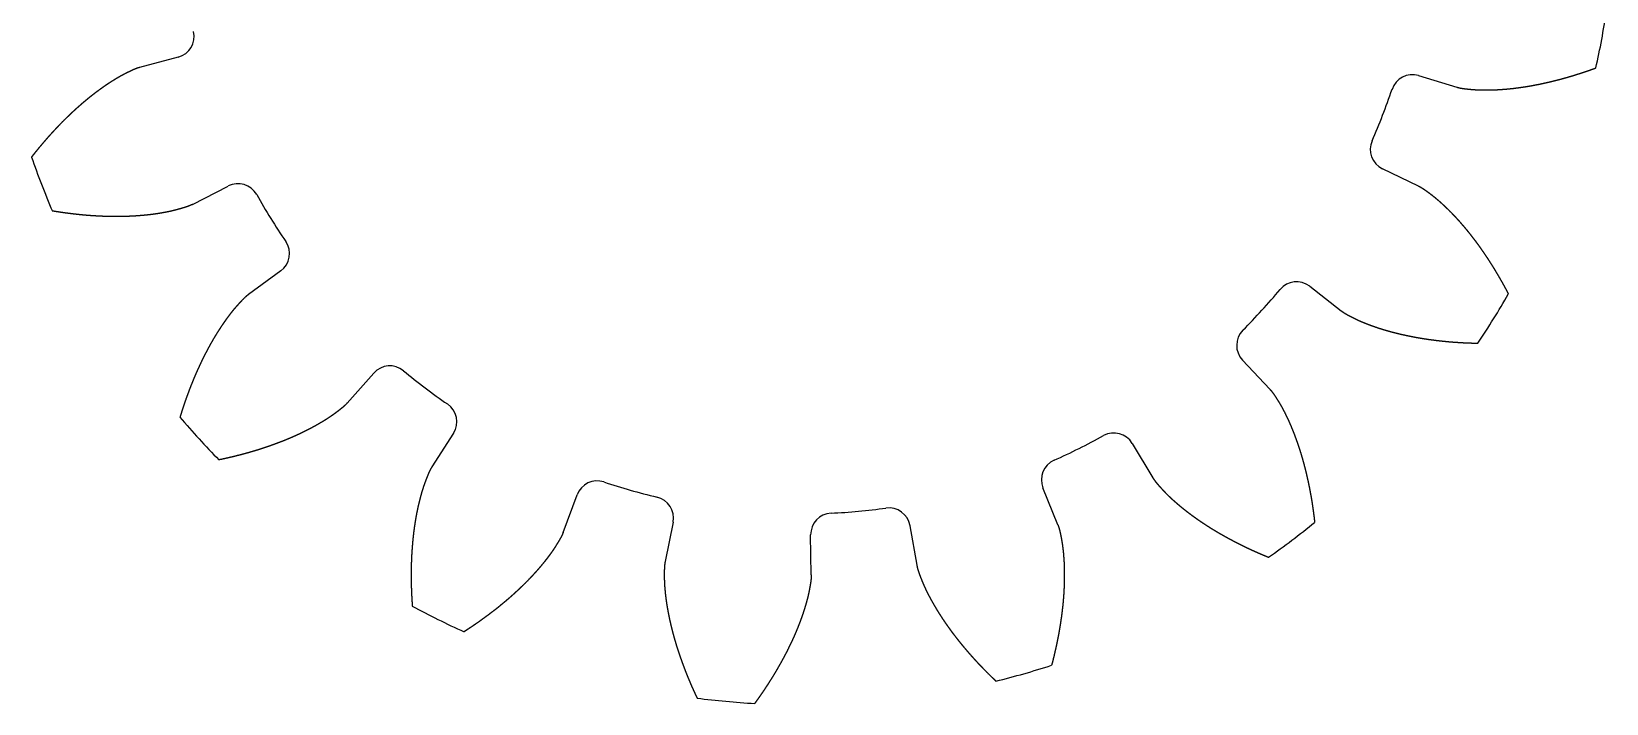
# Model space of a CAD drawing. Header units: millimetres. Extents: x -19 to 18.8, y -19 to 19.
# Drawn here: x -17.95 to 18.79, y -18.97 to -3.3 of the extents above; entities that cross this region are included whole.
import ezdxf

# ---------------------------------------------------------------- set-up
doc = ezdxf.new("R2010")
doc.units = ezdxf.units.MM
doc.layers.get('0').update_dxf_attribs({"linetype": 'CONTINUOUS'})

msp = doc.modelspace()

# ---------------------------------------------------------------- linework, layer by layer
for p, q in [((-14.526, -3.899), (-15.428, -4.142)), ((14.403, -4.332), (15.298, -4.6)), ((14.405, -6.907), (13.562, -6.502)), ((-14.192, -7.333), (-13.362, -6.905)), ((-12.137, -8.883), (-12.89, -9.436)), ((11.866, -9.242), (12.603, -9.816)), ((10.937, -11.644), (10.298, -10.962)), ((-10.585, -11.965), (-9.965, -11.265)), ((-8.108, -12.668), (-8.611, -13.455)), ((7.726, -12.905), (8.206, -13.706)), ((5.992, -14.808), (5.642, -13.942)), ((-5.548, -14.98), (-5.223, -14.105)), ((-2.984, -14.741), (-3.169, -15.657)), ((0.238, -15.973), (0.225, -15.039)), ((2.542, -14.824), (2.701, -15.745))]:
    msp.add_line(p, q)
for centre, radius, start, end in [((0, 0), 19, 347.379, 351.4445), ((-14.656, -3.416), 0.5, -74.9291, 13.1218), ((14.26, -4.811), 0.5, 73.3062, 161.3571), ((0, 0), 14.549, 336.29, 341.3571), ((13.779, -6.051), 0.5, 156.29, 244.3409), ((0, 0), 19, 199.1437, 203.2092), ((-13.133, -7.349), 0.5, 29.2312, 117.282), ((0, 0), 14.549, 209.2312, 214.2983), ((-12.432, -8.48), 0.5, -53.7526, 34.2983), ((11.559, -9.637), 0.5, 52.1297, 140.1806), ((0, 0), 14.549, 315.1135, 320.1806), ((0, 0), 19, 326.2026, 330.268), ((10.662, -10.62), 0.5, 135.1135, 223.1644), ((-9.591, -11.597), 0.5, 50.4076, 138.4585), ((0, 0), 14.549, 230.4076, 235.4747), ((-8.529, -12.399), 0.5, -32.5762, 55.4747), ((0, 0), 19, 220.3202, 224.3857), ((0, 0), 14.549, 293.937, 299.0041), ((7.297, -13.162), 0.5, 30.9532, 119.0041), ((6.106, -13.755), 0.5, 113.937, 201.9879), ((-4.754, -14.279), 0.5, 71.5841, 159.635), ((0, 0), 14.549, 251.5841, 256.6512), ((-3.475, -14.643), 0.5, -11.3997, 76.6512), ((0.725, -15.032), 0.5, 92.7606, 180.8115), ((0, 0), 14.549, 272.7606, 277.8277), ((2.05, -14.909), 0.5, 9.7768, 97.8277), ((0, 0), 19, 305.0261, 309.0916), ((0, 0), 19, 241.4967, 245.5621), ((0, 0), 19, 283.8496, 287.9151), ((0, 0), 19, 262.6732, 266.7386)]:
    msp.add_arc(centre, radius, start, end)
for points in [[(-15.428, -4.142), (-15.437, -4.145), (-15.454, -4.149), (-15.48, -4.157), (-15.513, -4.169), (-15.555, -4.186), (-15.595, -4.205), (-15.636, -4.224), (-15.676, -4.243), (-15.717, -4.263), (-15.757, -4.283), (-15.797, -4.303), (-15.837, -4.325), (-15.877, -4.346), (-15.916, -4.369), (-15.955, -4.392), (-15.995, -4.415), (-16.033, -4.439), (-16.072, -4.463), (-16.111, -4.488), (-16.149, -4.513), (-16.188, -4.538), (-16.226, -4.564), (-16.264, -4.59), (-16.302, -4.617), (-16.339, -4.644), (-16.377, -4.671), (-16.414, -4.699), (-16.452, -4.726), (-16.489, -4.755), (-16.526, -4.783), (-16.562, -4.812), (-16.599, -4.841), (-16.636, -4.871), (-16.672, -4.901), (-16.708, -4.931), (-16.744, -4.961), (-16.78, -4.992), (-16.816, -5.023), (-16.852, -5.055), (-16.887, -5.086), (-16.923, -5.118), (-16.958, -5.15), (-16.993, -5.183), (-17.028, -5.215), (-17.063, -5.248), (-17.097, -5.281), (-17.132, -5.315), (-17.166, -5.349), (-17.201, -5.383), (-17.235, -5.417), (-17.269, -5.451), (-17.303, -5.486), (-17.336, -5.521), (-17.37, -5.557), (-17.403, -5.592), (-17.436, -5.628), (-17.47, -5.664), (-17.503, -5.7), (-17.535, -5.736), (-17.568, -5.773), (-17.601, -5.81), (-17.633, -5.847), (-17.665, -5.885), (-17.697, -5.922), (-17.729, -5.96), (-17.761, -5.998), (-17.793, -6.036), (-17.825, -6.075), (-17.856, -6.113), (-17.887, -6.152), (-17.912, -6.184), (-17.931, -6.207), (-17.943, -6.223), (-17.949, -6.231)], [(15.298, -4.6), (15.307, -4.603), (15.324, -4.608), (15.35, -4.614), (15.385, -4.622), (15.429, -4.629), (15.473, -4.635), (15.517, -4.64), (15.562, -4.645), (15.607, -4.649), (15.651, -4.654), (15.696, -4.657), (15.742, -4.66), (15.787, -4.663), (15.832, -4.664), (15.878, -4.666), (15.923, -4.666), (15.969, -4.666), (16.014, -4.666), (16.06, -4.665), (16.106, -4.665), (16.152, -4.663), (16.198, -4.661), (16.244, -4.659), (16.29, -4.656), (16.337, -4.653), (16.383, -4.65), (16.429, -4.646), (16.476, -4.642), (16.522, -4.638), (16.568, -4.633), (16.615, -4.628), (16.661, -4.622), (16.708, -4.616), (16.755, -4.61), (16.801, -4.603), (16.848, -4.596), (16.895, -4.589), (16.942, -4.582), (16.988, -4.574), (17.035, -4.566), (17.082, -4.557), (17.129, -4.548), (17.176, -4.539), (17.223, -4.53), (17.27, -4.52), (17.317, -4.51), (17.364, -4.5), (17.411, -4.489), (17.458, -4.478), (17.505, -4.467), (17.552, -4.456), (17.599, -4.444), (17.646, -4.432), (17.693, -4.42), (17.74, -4.407), (17.787, -4.394), (17.835, -4.381), (17.882, -4.368), (17.929, -4.354), (17.976, -4.34), (18.023, -4.326), (18.07, -4.311), (18.117, -4.296), (18.164, -4.281), (18.211, -4.266), (18.258, -4.251), (18.306, -4.235), (18.353, -4.219), (18.4, -4.202), (18.447, -4.186), (18.484, -4.172), (18.513, -4.162), (18.531, -4.155), (18.541, -4.152)], [(14.405, -6.907), (14.413, -6.911), (14.429, -6.918), (14.452, -6.931), (14.483, -6.949), (14.52, -6.973), (14.557, -6.999), (14.594, -7.025), (14.63, -7.051), (14.666, -7.078), (14.702, -7.105), (14.737, -7.133), (14.773, -7.161), (14.808, -7.19), (14.842, -7.219), (14.877, -7.249), (14.911, -7.279), (14.945, -7.31), (14.978, -7.341), (15.012, -7.372), (15.045, -7.404), (15.078, -7.436), (15.111, -7.468), (15.143, -7.501), (15.176, -7.534), (15.208, -7.567), (15.24, -7.601), (15.271, -7.635), (15.303, -7.669), (15.334, -7.704), (15.365, -7.738), (15.396, -7.774), (15.427, -7.809), (15.457, -7.845), (15.488, -7.881), (15.518, -7.917), (15.548, -7.954), (15.577, -7.991), (15.607, -8.028), (15.636, -8.065), (15.665, -8.103), (15.694, -8.14), (15.723, -8.178), (15.751, -8.217), (15.78, -8.255), (15.808, -8.294), (15.836, -8.333), (15.864, -8.372), (15.891, -8.412), (15.919, -8.452), (15.946, -8.492), (15.973, -8.532), (16, -8.572), (16.027, -8.613), (16.053, -8.654), (16.079, -8.695), (16.105, -8.736), (16.131, -8.777), (16.157, -8.819), (16.183, -8.861), (16.208, -8.903), (16.233, -8.945), (16.258, -8.988), (16.283, -9.03), (16.308, -9.073), (16.332, -9.116), (16.357, -9.159), (16.381, -9.203), (16.405, -9.247), (16.429, -9.29), (16.452, -9.334), (16.471, -9.37), (16.485, -9.396), (16.494, -9.414), (16.499, -9.423)], [(-14.192, -7.333), (-14.2, -7.337), (-14.216, -7.345), (-14.241, -7.356), (-14.273, -7.37), (-14.315, -7.385), (-14.358, -7.399), (-14.4, -7.413), (-14.443, -7.425), (-14.487, -7.438), (-14.53, -7.45), (-14.573, -7.462), (-14.617, -7.473), (-14.661, -7.484), (-14.705, -7.494), (-14.75, -7.504), (-14.795, -7.513), (-14.839, -7.521), (-14.884, -7.529), (-14.93, -7.537), (-14.975, -7.545), (-15.02, -7.552), (-15.066, -7.558), (-15.111, -7.565), (-15.157, -7.571), (-15.203, -7.576), (-15.249, -7.581), (-15.296, -7.586), (-15.342, -7.59), (-15.388, -7.594), (-15.435, -7.598), (-15.482, -7.602), (-15.529, -7.605), (-15.575, -7.608), (-15.622, -7.61), (-15.669, -7.612), (-15.717, -7.614), (-15.764, -7.616), (-15.811, -7.617), (-15.859, -7.618), (-15.906, -7.618), (-15.954, -7.618), (-16.002, -7.618), (-16.049, -7.618), (-16.097, -7.618), (-16.145, -7.617), (-16.193, -7.615), (-16.241, -7.614), (-16.289, -7.612), (-16.338, -7.61), (-16.386, -7.608), (-16.434, -7.605), (-16.483, -7.602), (-16.531, -7.599), (-16.58, -7.596), (-16.628, -7.592), (-16.677, -7.588), (-16.726, -7.584), (-16.775, -7.579), (-16.823, -7.574), (-16.872, -7.569), (-16.921, -7.564), (-16.97, -7.558), (-17.019, -7.552), (-17.068, -7.546), (-17.117, -7.54), (-17.167, -7.533), (-17.216, -7.526), (-17.265, -7.519), (-17.314, -7.512), (-17.364, -7.504), (-17.403, -7.498), (-17.433, -7.493), (-17.452, -7.489), (-17.462, -7.488)], [(-12.89, -9.436), (-12.897, -9.441), (-12.912, -9.452), (-12.933, -9.469), (-12.96, -9.492), (-12.992, -9.523), (-13.023, -9.554), (-13.054, -9.587), (-13.085, -9.619), (-13.115, -9.652), (-13.146, -9.686), (-13.176, -9.719), (-13.205, -9.754), (-13.235, -9.788), (-13.263, -9.823), (-13.292, -9.859), (-13.32, -9.895), (-13.347, -9.931), (-13.375, -9.968), (-13.402, -10.005), (-13.428, -10.042), (-13.455, -10.079), (-13.481, -10.117), (-13.507, -10.155), (-13.533, -10.194), (-13.558, -10.233), (-13.584, -10.272), (-13.609, -10.311), (-13.633, -10.35), (-13.658, -10.39), (-13.682, -10.43), (-13.706, -10.47), (-13.729, -10.511), (-13.753, -10.552), (-13.776, -10.592), (-13.799, -10.634), (-13.821, -10.675), (-13.844, -10.717), (-13.866, -10.759), (-13.888, -10.801), (-13.91, -10.843), (-13.931, -10.886), (-13.952, -10.928), (-13.973, -10.971), (-13.994, -11.014), (-14.015, -11.058), (-14.035, -11.101), (-14.055, -11.145), (-14.075, -11.189), (-14.095, -11.233), (-14.114, -11.277), (-14.133, -11.322), (-14.152, -11.366), (-14.171, -11.411), (-14.19, -11.456), (-14.208, -11.501), (-14.226, -11.547), (-14.244, -11.592), (-14.262, -11.638), (-14.279, -11.684), (-14.296, -11.73), (-14.313, -11.776), (-14.33, -11.822), (-14.347, -11.869), (-14.363, -11.915), (-14.379, -11.962), (-14.395, -12.009), (-14.411, -12.056), (-14.426, -12.103), (-14.442, -12.151), (-14.457, -12.198), (-14.469, -12.237), (-14.478, -12.265), (-14.483, -12.285), (-14.486, -12.294)], [(12.603, -9.816), (12.61, -9.821), (12.625, -9.832), (12.646, -9.848), (12.676, -9.867), (12.714, -9.89), (12.754, -9.912), (12.793, -9.932), (12.833, -9.953), (12.873, -9.973), (12.914, -9.993), (12.954, -10.013), (12.995, -10.032), (13.036, -10.051), (13.078, -10.069), (13.12, -10.086), (13.162, -10.103), (13.205, -10.12), (13.247, -10.136), (13.29, -10.152), (13.334, -10.168), (13.377, -10.183), (13.42, -10.198), (13.464, -10.213), (13.508, -10.227), (13.552, -10.241), (13.597, -10.254), (13.641, -10.267), (13.686, -10.28), (13.731, -10.293), (13.776, -10.305), (13.821, -10.317), (13.867, -10.329), (13.912, -10.34), (13.958, -10.351), (14.004, -10.362), (14.05, -10.372), (14.096, -10.382), (14.143, -10.392), (14.189, -10.402), (14.236, -10.411), (14.282, -10.42), (14.329, -10.429), (14.376, -10.437), (14.423, -10.446), (14.471, -10.454), (14.518, -10.461), (14.566, -10.469), (14.613, -10.476), (14.661, -10.483), (14.709, -10.489), (14.757, -10.495), (14.805, -10.502), (14.853, -10.507), (14.902, -10.513), (14.95, -10.518), (14.999, -10.523), (15.048, -10.528), (15.096, -10.532), (15.145, -10.537), (15.194, -10.541), (15.243, -10.544), (15.292, -10.548), (15.342, -10.551), (15.391, -10.554), (15.441, -10.557), (15.49, -10.559), (15.54, -10.561), (15.589, -10.563), (15.639, -10.565), (15.689, -10.567), (15.729, -10.568), (15.759, -10.568), (15.779, -10.569), (15.789, -10.569)], [(10.937, -11.644), (10.943, -11.65), (10.955, -11.664), (10.973, -11.684), (10.995, -11.712), (11.021, -11.748), (11.046, -11.785), (11.07, -11.822), (11.095, -11.86), (11.118, -11.898), (11.142, -11.936), (11.165, -11.975), (11.188, -12.014), (11.211, -12.053), (11.232, -12.093), (11.254, -12.133), (11.275, -12.174), (11.295, -12.215), (11.315, -12.256), (11.335, -12.297), (11.355, -12.338), (11.374, -12.38), (11.393, -12.422), (11.411, -12.464), (11.43, -12.507), (11.447, -12.55), (11.465, -12.593), (11.482, -12.636), (11.499, -12.679), (11.516, -12.723), (11.532, -12.766), (11.548, -12.81), (11.564, -12.855), (11.58, -12.899), (11.595, -12.943), (11.61, -12.988), (11.624, -13.033), (11.639, -13.078), (11.653, -13.123), (11.667, -13.169), (11.68, -13.214), (11.694, -13.26), (11.707, -13.306), (11.719, -13.352), (11.732, -13.398), (11.744, -13.445), (11.756, -13.491), (11.768, -13.538), (11.779, -13.584), (11.791, -13.631), (11.802, -13.679), (11.812, -13.726), (11.823, -13.773), (11.833, -13.821), (11.843, -13.868), (11.853, -13.916), (11.862, -13.964), (11.871, -14.012), (11.88, -14.06), (11.889, -14.108), (11.898, -14.157), (11.906, -14.205), (11.914, -14.254), (11.922, -14.303), (11.929, -14.352), (11.936, -14.401), (11.943, -14.45), (11.95, -14.499), (11.957, -14.548), (11.963, -14.598), (11.969, -14.647), (11.974, -14.687), (11.977, -14.717), (11.98, -14.737), (11.981, -14.747)], [(-10.585, -11.965), (-10.591, -11.971), (-10.603, -11.984), (-10.622, -12.004), (-10.647, -12.028), (-10.681, -12.058), (-10.715, -12.086), (-10.75, -12.114), (-10.786, -12.142), (-10.821, -12.169), (-10.857, -12.196), (-10.894, -12.223), (-10.93, -12.249), (-10.968, -12.275), (-11.005, -12.3), (-11.043, -12.325), (-11.082, -12.35), (-11.12, -12.374), (-11.159, -12.398), (-11.199, -12.421), (-11.238, -12.445), (-11.278, -12.468), (-11.318, -12.49), (-11.358, -12.513), (-11.399, -12.535), (-11.44, -12.557), (-11.481, -12.578), (-11.522, -12.599), (-11.564, -12.62), (-11.606, -12.641), (-11.648, -12.661), (-11.69, -12.681), (-11.733, -12.701), (-11.775, -12.72), (-11.818, -12.74), (-11.862, -12.759), (-11.905, -12.777), (-11.948, -12.796), (-11.992, -12.814), (-12.036, -12.832), (-12.08, -12.85), (-12.124, -12.867), (-12.169, -12.884), (-12.214, -12.901), (-12.259, -12.918), (-12.304, -12.935), (-12.349, -12.951), (-12.394, -12.967), (-12.44, -12.983), (-12.485, -12.998), (-12.531, -13.013), (-12.577, -13.028), (-12.623, -13.043), (-12.67, -13.058), (-12.716, -13.072), (-12.763, -13.086), (-12.81, -13.1), (-12.857, -13.114), (-12.904, -13.127), (-12.951, -13.14), (-12.999, -13.153), (-13.046, -13.166), (-13.094, -13.178), (-13.142, -13.19), (-13.19, -13.202), (-13.238, -13.214), (-13.286, -13.226), (-13.334, -13.237), (-13.383, -13.248), (-13.432, -13.259), (-13.48, -13.27), (-13.519, -13.278), (-13.549, -13.284), (-13.568, -13.288), (-13.578, -13.29)], [(-8.611, -13.455), (-8.616, -13.463), (-8.625, -13.478), (-8.639, -13.501), (-8.655, -13.533), (-8.675, -13.573), (-8.693, -13.614), (-8.71, -13.655), (-8.726, -13.697), (-8.743, -13.738), (-8.759, -13.781), (-8.775, -13.823), (-8.79, -13.865), (-8.805, -13.908), (-8.819, -13.951), (-8.833, -13.995), (-8.846, -14.038), (-8.858, -14.082), (-8.871, -14.126), (-8.882, -14.17), (-8.894, -14.215), (-8.905, -14.259), (-8.916, -14.304), (-8.927, -14.349), (-8.937, -14.394), (-8.946, -14.439), (-8.956, -14.485), (-8.965, -14.53), (-8.974, -14.576), (-8.982, -14.622), (-8.99, -14.668), (-8.998, -14.714), (-9.005, -14.761), (-9.012, -14.807), (-9.019, -14.854), (-9.026, -14.9), (-9.032, -14.947), (-9.038, -14.994), (-9.043, -15.041), (-9.048, -15.088), (-9.053, -15.136), (-9.058, -15.183), (-9.062, -15.23), (-9.066, -15.278), (-9.07, -15.326), (-9.074, -15.374), (-9.077, -15.422), (-9.08, -15.47), (-9.083, -15.518), (-9.085, -15.566), (-9.087, -15.614), (-9.089, -15.663), (-9.091, -15.711), (-9.092, -15.76), (-9.093, -15.808), (-9.094, -15.857), (-9.094, -15.906), (-9.095, -15.955), (-9.095, -16.004), (-9.094, -16.053), (-9.094, -16.102), (-9.093, -16.151), (-9.092, -16.2), (-9.09, -16.25), (-9.089, -16.299), (-9.087, -16.349), (-9.085, -16.398), (-9.083, -16.448), (-9.08, -16.498), (-9.077, -16.547), (-9.074, -16.597), (-9.071, -16.637), (-9.069, -16.667), (-9.068, -16.687), (-9.067, -16.697)], [(8.206, -13.706), (8.211, -13.714), (8.22, -13.729), (8.235, -13.751), (8.256, -13.78), (8.283, -13.815), (8.312, -13.849), (8.341, -13.883), (8.371, -13.917), (8.401, -13.95), (8.432, -13.983), (8.462, -14.016), (8.494, -14.049), (8.525, -14.081), (8.558, -14.113), (8.59, -14.145), (8.624, -14.176), (8.657, -14.207), (8.691, -14.237), (8.726, -14.268), (8.76, -14.298), (8.795, -14.328), (8.83, -14.357), (8.866, -14.387), (8.902, -14.416), (8.938, -14.445), (8.974, -14.473), (9.011, -14.502), (9.048, -14.53), (9.086, -14.558), (9.123, -14.586), (9.161, -14.613), (9.199, -14.64), (9.238, -14.668), (9.276, -14.694), (9.315, -14.721), (9.354, -14.747), (9.394, -14.773), (9.433, -14.799), (9.473, -14.825), (9.513, -14.851), (9.554, -14.876), (9.594, -14.901), (9.635, -14.926), (9.676, -14.951), (9.717, -14.975), (9.759, -14.999), (9.8, -15.023), (9.842, -15.047), (9.884, -15.071), (9.927, -15.094), (9.969, -15.118), (10.012, -15.141), (10.055, -15.163), (10.098, -15.186), (10.141, -15.208), (10.185, -15.231), (10.228, -15.253), (10.272, -15.275), (10.316, -15.296), (10.36, -15.318), (10.405, -15.339), (10.449, -15.36), (10.494, -15.381), (10.539, -15.401), (10.584, -15.422), (10.63, -15.442), (10.675, -15.462), (10.721, -15.482), (10.767, -15.501), (10.813, -15.521), (10.849, -15.536), (10.877, -15.548), (10.896, -15.555), (10.905, -15.559)], [(-5.548, -14.98), (-5.551, -14.989), (-5.558, -15.005), (-5.568, -15.03), (-5.583, -15.062), (-5.604, -15.102), (-5.626, -15.141), (-5.648, -15.179), (-5.671, -15.218), (-5.695, -15.256), (-5.719, -15.295), (-5.743, -15.333), (-5.767, -15.37), (-5.793, -15.408), (-5.819, -15.445), (-5.845, -15.482), (-5.872, -15.519), (-5.9, -15.555), (-5.927, -15.592), (-5.955, -15.628), (-5.984, -15.664), (-6.013, -15.7), (-6.042, -15.735), (-6.071, -15.771), (-6.101, -15.806), (-6.131, -15.841), (-6.162, -15.876), (-6.193, -15.911), (-6.224, -15.945), (-6.256, -15.98), (-6.288, -16.014), (-6.32, -16.048), (-6.352, -16.082), (-6.385, -16.115), (-6.418, -16.149), (-6.452, -16.182), (-6.485, -16.215), (-6.519, -16.248), (-6.553, -16.281), (-6.588, -16.313), (-6.623, -16.346), (-6.658, -16.378), (-6.693, -16.41), (-6.728, -16.442), (-6.764, -16.474), (-6.8, -16.506), (-6.836, -16.537), (-6.873, -16.568), (-6.91, -16.6), (-6.947, -16.631), (-6.984, -16.661), (-7.022, -16.692), (-7.059, -16.723), (-7.097, -16.753), (-7.135, -16.783), (-7.174, -16.813), (-7.213, -16.843), (-7.251, -16.872), (-7.291, -16.902), (-7.33, -16.931), (-7.369, -16.96), (-7.409, -16.989), (-7.449, -17.018), (-7.489, -17.047), (-7.53, -17.076), (-7.57, -17.104), (-7.611, -17.132), (-7.652, -17.16), (-7.693, -17.188), (-7.735, -17.216), (-7.777, -17.243), (-7.81, -17.265), (-7.835, -17.282), (-7.852, -17.292), (-7.86, -17.298)], [(5.992, -14.808), (5.995, -14.817), (6.002, -14.833), (6.011, -14.859), (6.022, -14.893), (6.033, -14.936), (6.043, -14.979), (6.052, -15.023), (6.061, -15.067), (6.07, -15.111), (6.078, -15.155), (6.086, -15.2), (6.093, -15.244), (6.099, -15.289), (6.105, -15.334), (6.111, -15.379), (6.116, -15.425), (6.12, -15.47), (6.124, -15.516), (6.127, -15.561), (6.131, -15.607), (6.134, -15.653), (6.136, -15.699), (6.138, -15.745), (6.14, -15.791), (6.141, -15.838), (6.142, -15.884), (6.142, -15.93), (6.142, -15.977), (6.142, -16.024), (6.142, -16.07), (6.141, -16.117), (6.14, -16.164), (6.138, -16.211), (6.136, -16.258), (6.134, -16.305), (6.131, -16.352), (6.129, -16.399), (6.125, -16.447), (6.122, -16.494), (6.118, -16.541), (6.114, -16.589), (6.11, -16.636), (6.105, -16.684), (6.1, -16.731), (6.094, -16.779), (6.089, -16.827), (6.083, -16.875), (6.077, -16.922), (6.07, -16.97), (6.063, -17.018), (6.056, -17.066), (6.049, -17.114), (6.041, -17.162), (6.033, -17.21), (6.025, -17.258), (6.017, -17.306), (6.008, -17.354), (5.999, -17.402), (5.99, -17.451), (5.98, -17.499), (5.97, -17.547), (5.96, -17.595), (5.95, -17.643), (5.939, -17.692), (5.928, -17.74), (5.917, -17.788), (5.906, -17.837), (5.894, -17.885), (5.882, -17.934), (5.87, -17.982), (5.86, -18.021), (5.852, -18.05), (5.847, -18.069), (5.845, -18.079)], [(-3.169, -15.657), (-3.171, -15.666), (-3.174, -15.684), (-3.178, -15.71), (-3.182, -15.745), (-3.186, -15.79), (-3.188, -15.834), (-3.189, -15.879), (-3.189, -15.924), (-3.19, -15.969), (-3.19, -16.014), (-3.189, -16.059), (-3.188, -16.104), (-3.186, -16.15), (-3.184, -16.195), (-3.181, -16.24), (-3.177, -16.286), (-3.173, -16.331), (-3.169, -16.377), (-3.164, -16.422), (-3.159, -16.468), (-3.153, -16.513), (-3.147, -16.559), (-3.14, -16.605), (-3.134, -16.65), (-3.126, -16.696), (-3.119, -16.742), (-3.11, -16.788), (-3.102, -16.834), (-3.093, -16.879), (-3.084, -16.925), (-3.075, -16.971), (-3.065, -17.017), (-3.055, -17.063), (-3.044, -17.109), (-3.033, -17.154), (-3.022, -17.2), (-3.011, -17.246), (-2.999, -17.292), (-2.987, -17.338), (-2.974, -17.384), (-2.962, -17.43), (-2.949, -17.476), (-2.935, -17.522), (-2.921, -17.567), (-2.908, -17.613), (-2.893, -17.659), (-2.879, -17.705), (-2.864, -17.751), (-2.849, -17.797), (-2.833, -17.842), (-2.817, -17.888), (-2.801, -17.934), (-2.785, -17.98), (-2.768, -18.026), (-2.751, -18.071), (-2.734, -18.117), (-2.717, -18.163), (-2.699, -18.208), (-2.681, -18.254), (-2.663, -18.3), (-2.644, -18.345), (-2.626, -18.391), (-2.607, -18.436), (-2.587, -18.482), (-2.568, -18.527), (-2.548, -18.573), (-2.528, -18.618), (-2.507, -18.664), (-2.487, -18.709), (-2.466, -18.754), (-2.449, -18.791), (-2.436, -18.818), (-2.427, -18.836), (-2.423, -18.845)], [(2.701, -15.745), (2.703, -15.754), (2.706, -15.771), (2.711, -15.797), (2.72, -15.832), (2.733, -15.874), (2.748, -15.917), (2.763, -15.959), (2.778, -16.001), (2.794, -16.043), (2.811, -16.085), (2.828, -16.127), (2.845, -16.169), (2.863, -16.21), (2.881, -16.251), (2.901, -16.293), (2.921, -16.334), (2.941, -16.375), (2.961, -16.415), (2.982, -16.456), (3.004, -16.497), (3.025, -16.537), (3.047, -16.578), (3.07, -16.618), (3.093, -16.658), (3.116, -16.698), (3.14, -16.738), (3.164, -16.778), (3.188, -16.817), (3.213, -16.857), (3.238, -16.896), (3.264, -16.936), (3.289, -16.975), (3.315, -17.014), (3.342, -17.053), (3.368, -17.092), (3.395, -17.131), (3.423, -17.169), (3.45, -17.208), (3.478, -17.246), (3.506, -17.284), (3.535, -17.323), (3.563, -17.361), (3.593, -17.399), (3.622, -17.436), (3.651, -17.474), (3.681, -17.512), (3.712, -17.549), (3.742, -17.587), (3.773, -17.624), (3.804, -17.661), (3.835, -17.698), (3.866, -17.735), (3.898, -17.772), (3.93, -17.808), (3.962, -17.845), (3.995, -17.881), (4.028, -17.918), (4.061, -17.954), (4.094, -17.99), (4.127, -18.026), (4.161, -18.062), (4.195, -18.097), (4.229, -18.133), (4.264, -18.168), (4.299, -18.204), (4.334, -18.239), (4.369, -18.274), (4.404, -18.309), (4.44, -18.344), (4.476, -18.379), (4.505, -18.406), (4.526, -18.427), (4.541, -18.441), (4.548, -18.448)], [(0.238, -15.973), (0.238, -15.982), (0.238, -16), (0.237, -16.027), (0.235, -16.062), (0.23, -16.106), (0.224, -16.151), (0.217, -16.195), (0.209, -16.239), (0.201, -16.283), (0.193, -16.328), (0.184, -16.372), (0.175, -16.416), (0.164, -16.46), (0.154, -16.504), (0.142, -16.548), (0.131, -16.592), (0.118, -16.636), (0.105, -16.68), (0.092, -16.724), (0.079, -16.768), (0.065, -16.812), (0.051, -16.855), (0.036, -16.899), (0.021, -16.943), (0.005, -16.986), (-0.011, -17.03), (-0.027, -17.073), (-0.044, -17.117), (-0.061, -17.16), (-0.078, -17.204), (-0.096, -17.247), (-0.114, -17.29), (-0.132, -17.334), (-0.151, -17.377), (-0.17, -17.42), (-0.19, -17.463), (-0.209, -17.506), (-0.23, -17.549), (-0.25, -17.592), (-0.271, -17.634), (-0.292, -17.677), (-0.313, -17.72), (-0.334, -17.763), (-0.356, -17.805), (-0.378, -17.848), (-0.401, -17.89), (-0.424, -17.932), (-0.447, -17.975), (-0.47, -18.017), (-0.494, -18.059), (-0.518, -18.101), (-0.542, -18.143), (-0.566, -18.185), (-0.591, -18.227), (-0.616, -18.269), (-0.641, -18.311), (-0.667, -18.353), (-0.693, -18.394), (-0.719, -18.436), (-0.745, -18.477), (-0.772, -18.519), (-0.798, -18.56), (-0.826, -18.601), (-0.853, -18.643), (-0.881, -18.684), (-0.908, -18.725), (-0.937, -18.766), (-0.965, -18.807), (-0.994, -18.847), (-1.022, -18.888), (-1.046, -18.921), (-1.063, -18.945), (-1.075, -18.961), (-1.081, -18.969)]]:
    msp.add_open_spline(points, degree=5)

doc.saveas('drawing.dxf')
